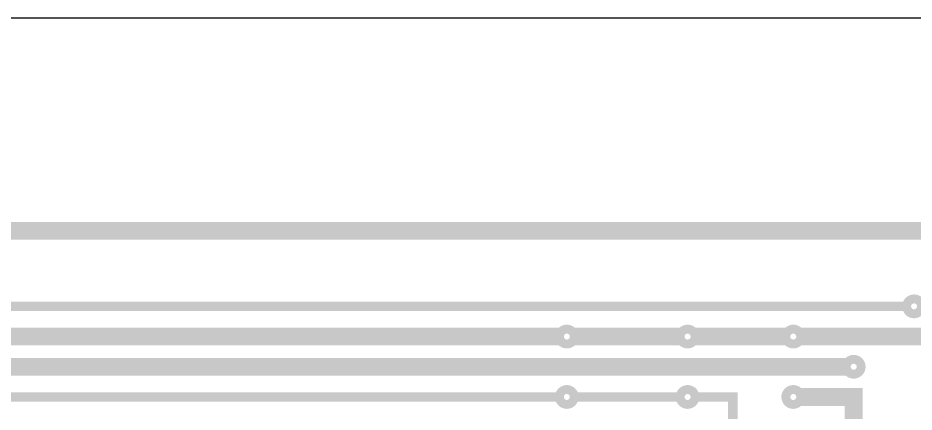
# Model space of a CAD drawing. Extents: x 0 to 395, y 0 to 270.
# Drawn here: x 53.5 to 128.9, y 236.9 to 270 of the extents above; entities that cross this region are included whole.
import ezdxf

# ---------------------------------------------------------------- set-up
doc = ezdxf.new("R2010")
doc.units = 0
doc.header["$LTSCALE"] = 0.3
for name, color, linetype in [('-BORDER', 141, 'CONTINUOUS'), ('RESIST', 1, 'CONTINUOUS'), ('TRACK', 3, 'CONTINUOUS')]:
    doc.layers.add(name, color=color, linetype=linetype)

# ---------------------------------------------------------------- blocks, each defined once
blk = doc.blocks.new('R13A3')
at = {"layer": '-BORDER', "linetype": 'CONTINUOUS'}
blk.add_line((0, 270), (395, 270), dxfattribs=at)

msp = doc.modelspace()

# ---------------------------------------------------------------- linework, layer by layer
at = {"layer": 'TRACK'}
for points, const_width in [([(20.955, 206.885), (20.955, 252.095), (182.88, 252.095)], 1.5), ([(128.27, 245.745), (31.75, 245.745)], 0.8), ([(99.06, 243.205), (50.165, 243.205)], 1.5), ([(109.22, 243.205), (100.33, 243.205)], 1.5), ([(118.11, 243.205), (110.49, 243.205)], 1.5), ([(146.05, 219.075), (146.05, 243.205), (119.38, 243.205)], 1.5), ([(123.19, 240.665), (45.085, 240.665), (40.64, 235.585), (21.59, 235.585)], 1.5), ([(99.06, 238.125), (50.165, 238.125)], 0.8), ([(109.22, 238.125), (100.33, 238.125)], 0.8), ([(110.49, 238.125), (113.665, 238.125), (113.665, 231.14)], 0.8), ([(119.38, 238.125), (123.825, 238.125), (123.825, 226.06)], 1.5)]:
    msp.add_lwpolyline(points, dxfattribs=dict(at, const_width=const_width))
at = {"layer": 'TRACK', "const_width": 0.75}
for points in [[(128.28, 245.745, 1), (129.53, 245.745, 1)], [(99.07, 243.205, 1), (100.32, 243.205, 1)], [(109.23, 243.205, 1), (110.48, 243.205, 1)], [(118.12, 243.205, 1), (119.37, 243.205, 1)], [(123.2, 240.665, 1), (124.45, 240.665, 1)], [(99.07, 238.125, 1), (100.32, 238.125, 1)], [(109.23, 238.125, 1), (110.48, 238.125, 1)], [(118.12, 238.125, 1), (119.37, 238.125, 1)]]:
    msp.add_lwpolyline(points, format="xyb", close=True, dxfattribs=at)

# ---------------------------------------------------------------- block references
at = {"layer": 'RESIST'}
msp.add_blockref('R13A3', (0, 0), dxfattribs=at)

doc.saveas('drawing.dxf')
